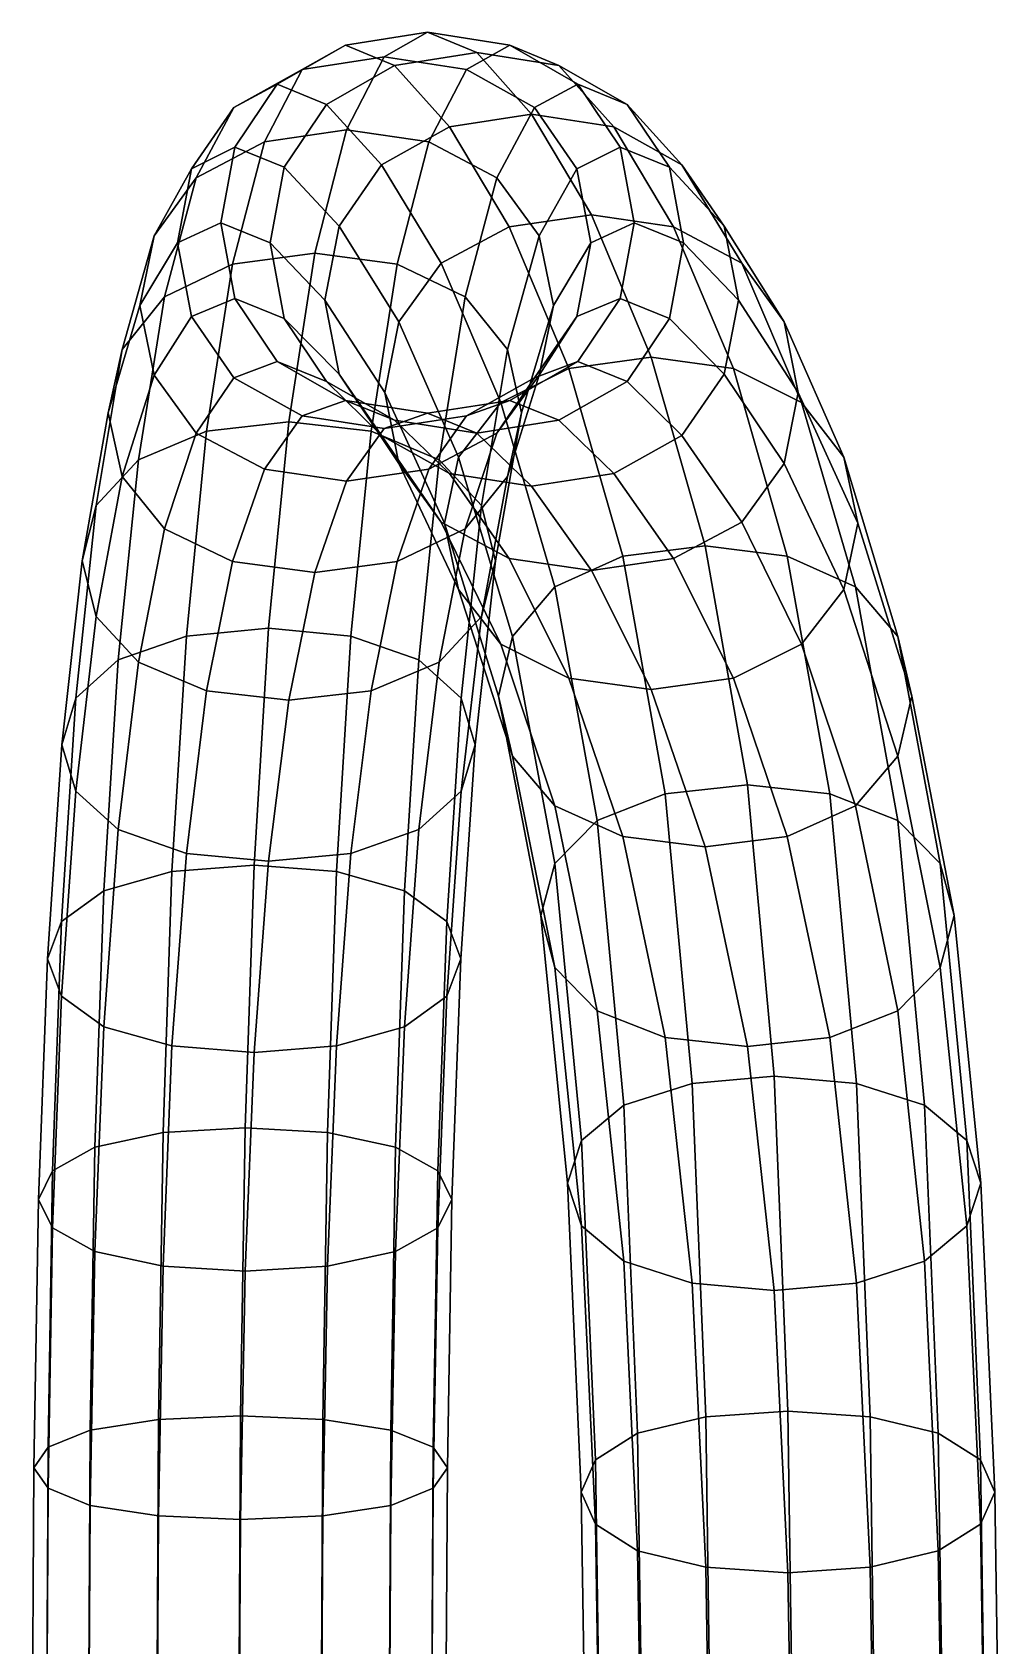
# Model space of a CAD drawing. Extents: x -10606 to 81047, y -69897 to 84397.
# Drawn here: x 65789 to 76248, y 51461 to 68897 of the extents above; entities that cross this region are included whole.
import ezdxf

# ---------------------------------------------------------------- set-up
doc = ezdxf.new("R2010")
doc.units = 0

msp = doc.modelspace()

# ---------------------------------------------------------------- linework, layer by layer
for points in [[(68705.445313, 68494.625, 56242.199219), (69174.195313, 68756.898438, 52806.648438), (70062.867188, 68897.289063, 52810.792969), (69594.117188, 68631.546875, 56269.082031)], [(69174.195313, 68756.898438, 52806.648438), (69705.453125, 68537.710938, 49376.832031), (70594.125, 68677.984375, 49358.851563), (70062.867188, 68897.289063, 52810.792969)], [(69594.117188, 68631.546875, 56269.082031), (70062.867188, 68897.289063, 52810.792969), (70951.539063, 68756.898438, 52806.648438), (70482.789063, 68494.625, 56242.199219)], [(70062.867188, 68897.289063, 52810.792969), (70594.125, 68677.984375, 49358.851563), (71482.796875, 68537.710938, 49376.832031), (70951.539063, 68756.898438, 52806.648438)], [(67969.117188, 68083.875, 56161.542969), (68437.867188, 68335.726563, 52794.210938), (69174.195313, 68756.898438, 52806.648438), (68705.445313, 68494.625, 56242.199219)], [(68437.867188, 68335.726563, 52794.210938), (68969.125, 68116.890625, 49430.78125), (69705.453125, 68537.710938, 49376.832031), (69174.195313, 68756.898438, 52806.648438)], [(70482.789063, 68494.625, 56242.199219), (70951.539063, 68756.898438, 52806.648438), (71687.867188, 68335.726563, 52794.210938), (71219.117188, 68083.875, 56161.542969)], [(70951.539063, 68756.898438, 52806.648438), (71482.796875, 68537.710938, 49376.832031), (72219.125, 68116.882813, 49430.78125), (71687.867188, 68335.726563, 52794.210938)], [(68299.195313, 67712.445313, 59584.007813), (68705.445313, 68494.625, 56242.199219), (69594.117188, 68631.546875, 56269.082031), (69187.867188, 67841.8125, 59633.574219)], [(68969.125, 68116.890625, 49430.78125), (69562.875, 67464.359375, 46168.71875), (70299.203125, 67875.515625, 46052.234375), (69705.453125, 68537.710938, 49376.832031)], [(69187.867188, 67841.8125, 59633.574219), (69594.117188, 68631.546875, 56269.082031), (70482.789063, 68494.625, 56242.199219), (70076.539063, 67712.445313, 59584.007813)], [(69705.453125, 68537.710938, 49376.832031), (70299.203125, 67875.515625, 46052.234375), (71187.875, 68012.5625, 46013.40625), (70594.125, 68677.984375, 49358.851563)], [(70594.125, 68677.984375, 49358.851563), (71187.875, 68012.5625, 46013.40625), (72076.546875, 67875.515625, 46052.234375), (71482.796875, 68537.710938, 49376.832031)], [(71482.796875, 68537.710938, 49376.832031), (72076.546875, 67875.515625, 46052.234375), (72812.875, 67464.359375, 46168.71875), (72219.125, 68116.882813, 49430.78125)], [(67562.867188, 67324.34375, 59435.3125), (67969.117188, 68083.875, 56161.542969), (68705.445313, 68494.625, 56242.199219), (68299.195313, 67712.445313, 59584.007813)], [(70076.539063, 67712.445313, 59584.007813), (70482.789063, 68494.625, 56242.199219), (71219.117188, 68083.875, 56161.542969), (70812.867188, 67324.34375, 59435.3125)], [(67512.085938, 67422.117188, 56031.59375), (67980.835938, 67657.171875, 52774.167969), (68437.867188, 68335.726563, 52794.210938), (67969.117188, 68083.875, 56161.542969)], [(67980.835938, 67657.171875, 52774.167969), (68512.09375, 67438.90625, 49517.695313), (68969.125, 68116.890625, 49430.78125), (68437.867188, 68335.726563, 52794.210938)], [(71676.148438, 67422.117188, 56031.59375), (71219.117188, 68083.875, 56161.542969), (71687.867188, 68335.726563, 52794.210938), (72144.898438, 67657.171875, 52774.167969)], [(72144.898438, 67657.171875, 52774.167969), (71687.867188, 68335.726563, 52794.210938), (72219.125, 68116.882813, 49430.78125), (72676.15625, 67438.898438, 49517.695313)], [(67105.835938, 66699.078125, 59195.746094), (67512.085938, 67422.117188, 56031.59375), (67969.117188, 68083.875, 56161.542969), (67562.867188, 67324.34375, 59435.3125)], [(68512.09375, 67438.90625, 49517.695313), (69105.84375, 66801.953125, 46356.394531), (69562.875, 67464.359375, 46168.71875), (68969.125, 68116.890625, 49430.78125)], [(70299.203125, 67875.515625, 46052.234375), (70945.03125, 66794.742188, 42914.929688), (71833.703125, 66925.851563, 42857.074219), (71187.875, 68012.5625, 46013.40625)], [(71269.898438, 66699.078125, 59195.746094), (70812.867188, 67324.34375, 59435.3125), (71219.117188, 68083.875, 56161.542969), (71676.148438, 67422.117188, 56031.59375)], [(71187.875, 68012.5625, 46013.40625), (71833.703125, 66925.851563, 42857.074219), (72722.375, 66794.742188, 42914.929688), (72076.546875, 67875.515625, 46052.234375)], [(72676.15625, 67438.898438, 49517.695313), (72219.125, 68116.882813, 49430.78125), (72812.875, 67464.359375, 46168.71875), (73269.90625, 66801.945313, 46356.394531)], [(67955.445313, 66390.804688, 62738.53125), (68299.195313, 67712.445313, 59584.007813), (69187.867188, 67841.8125, 59633.574219), (68844.117188, 66508.375, 62810.011719)], [(68844.117188, 66508.375, 62810.011719), (69187.867188, 67841.8125, 59633.574219), (70076.539063, 67712.445313, 59584.007813), (69732.789063, 66390.804688, 62738.53125)], [(69562.875, 67464.359375, 46168.71875), (70208.703125, 66401.414063, 43088.503906), (70945.03125, 66794.742188, 42914.929688), (70299.203125, 67875.515625, 46052.234375)], [(72076.546875, 67875.515625, 46052.234375), (72722.375, 66794.742188, 42914.929688), (73458.703125, 66401.414063, 43088.503906), (72812.875, 67464.359375, 46168.71875)], [(67219.117188, 66038.101563, 62524.101563), (67562.867188, 67324.34375, 59435.3125), (68299.195313, 67712.445313, 59584.007813), (67955.445313, 66390.804688, 62738.53125)], [(67359.742188, 66623.4375, 55874.761719), (67828.492188, 66838.234375, 52749.984375), (67980.835938, 67657.171875, 52774.167969), (67512.085938, 67422.117188, 56031.59375)], [(67828.492188, 66838.234375, 52749.984375), (68359.75, 66620.648438, 49622.59375), (68512.09375, 67438.90625, 49517.695313), (67980.835938, 67657.171875, 52774.167969)], [(69732.789063, 66390.804688, 62738.53125), (70076.539063, 67712.445313, 59584.007813), (70812.867188, 67324.34375, 59435.3125), (70469.117188, 66038.101563, 62524.101563)], [(71828.492188, 66623.4375, 55874.761719), (71676.148438, 67422.117188, 56031.59375), (72144.898438, 67657.171875, 52774.167969), (72297.242188, 66838.226563, 52749.984375)], [(72297.242188, 66838.226563, 52749.984375), (72144.898438, 67657.171875, 52774.167969), (72676.15625, 67438.898438, 49517.695313), (72828.5, 66620.640625, 49622.59375)], [(66762.085938, 65469.851563, 62178.625), (67105.835938, 66699.078125, 59195.746094), (67562.867188, 67324.34375, 59435.3125), (67219.117188, 66038.101563, 62524.101563)], [(66953.492188, 65944.445313, 58906.613281), (67359.742188, 66623.4375, 55874.761719), (67512.085938, 67422.117188, 56031.59375), (67105.835938, 66699.078125, 59195.746094)], [(68359.75, 66620.648438, 49622.59375), (68953.5, 66002.492188, 46582.898438), (69105.84375, 66801.953125, 46356.394531), (68512.09375, 67438.90625, 49517.695313)], [(69105.84375, 66801.953125, 46356.394531), (69751.671875, 65767.726563, 43368.144531), (70208.703125, 66401.414063, 43088.503906), (69562.875, 67464.359375, 46168.71875)], [(70926.148438, 65469.851563, 62178.625), (70469.117188, 66038.101563, 62524.101563), (70812.867188, 67324.34375, 59435.3125), (71269.898438, 66699.078125, 59195.746094)], [(71422.242188, 65944.445313, 58906.613281), (71269.898438, 66699.078125, 59195.746094), (71676.148438, 67422.117188, 56031.59375), (71828.492188, 66623.4375, 55874.761719)], [(72828.5, 66620.640625, 49622.59375), (72676.15625, 67438.898438, 49517.695313), (73269.90625, 66801.945313, 46356.394531), (73422.25, 66002.492188, 46582.898438)], [(73269.90625, 66801.945313, 46356.394531), (72812.875, 67464.359375, 46168.71875), (73458.703125, 66401.414063, 43088.503906), (73915.734375, 65767.726563, 43368.144531)], [(67512.085938, 65824.757813, 55717.929688), (67980.835938, 66019.289063, 52725.800781), (67828.492188, 66838.234375, 52749.984375), (67359.742188, 66623.4375, 55874.761719)], [(67980.835938, 66019.289063, 52725.800781), (68512.09375, 65802.382813, 49727.492188), (68359.75, 66620.648438, 49622.59375), (67828.492188, 66838.234375, 52749.984375)], [(68953.5, 66002.492188, 46582.898438), (69599.328125, 65002.9375, 43705.644531), (69751.671875, 65767.726563, 43368.144531), (69105.84375, 66801.953125, 46356.394531)], [(70208.703125, 66401.414063, 43088.503906), (70854.539063, 64896.421875, 40202.648438), (71590.867188, 65263.703125, 39977.457031), (70945.03125, 66794.742188, 42914.929688)], [(70945.03125, 66794.742188, 42914.929688), (71590.867188, 65263.703125, 39977.457031), (72479.539063, 65386.132813, 39902.394531), (71833.703125, 66925.851563, 42857.074219)], [(71676.148438, 65824.757813, 55717.929688), (71828.492188, 66623.4375, 55874.761719), (72297.242188, 66838.226563, 52749.984375), (72144.898438, 66019.289063, 52725.800781)], [(71833.703125, 66925.851563, 42857.074219), (72479.539063, 65386.132813, 39902.394531), (73368.210938, 65263.703125, 39977.457031), (72722.375, 66794.742188, 42914.929688)], [(72144.898438, 66019.289063, 52725.800781), (72297.242188, 66838.226563, 52749.984375), (72828.5, 66620.640625, 49622.59375), (72676.15625, 65802.382813, 49727.492188)], [(72722.375, 66794.742188, 42914.929688), (73368.210938, 65263.703125, 39977.457031), (74104.539063, 64896.421875, 40202.648438), (73458.703125, 66401.414063, 43088.503906)], [(73422.25, 66002.492188, 46582.898438), (73269.90625, 66801.945313, 46356.394531), (73915.734375, 65767.726563, 43368.144531), (74068.078125, 65002.933594, 43705.644531)], [(66609.742188, 64784.035156, 61761.675781), (66953.492188, 65944.445313, 58906.613281), (67105.835938, 66699.078125, 59195.746094), (66762.085938, 65469.851563, 62178.625)], [(67105.835938, 65189.808594, 58617.484375), (67512.085938, 65824.757813, 55717.929688), (67359.742188, 66623.4375, 55874.761719), (66953.492188, 65944.445313, 58906.613281)], [(68512.09375, 65802.382813, 49727.492188), (69105.84375, 65203.03125, 46809.402344), (68953.5, 66002.492188, 46582.898438), (68359.75, 66620.648438, 49622.59375)], [(71078.492188, 64784.035156, 61761.675781), (70926.148438, 65469.851563, 62178.625), (71269.898438, 66699.078125, 59195.746094), (71422.242188, 65944.445313, 58906.613281)], [(71269.898438, 65189.808594, 58617.484375), (71422.242188, 65944.445313, 58906.613281), (71828.492188, 66623.4375, 55874.761719), (71676.148438, 65824.757813, 55717.929688)], [(72676.15625, 65802.382813, 49727.492188), (72828.5, 66620.640625, 49622.59375), (73422.25, 66002.492188, 46582.898438), (73269.90625, 65203.03125, 46809.402344)], [(67674.195313, 64585.828125, 65635.953125), (67955.445313, 66390.804688, 62738.53125), (68844.117188, 66508.375, 62810.011719), (68562.867188, 64688.449219, 65727.71875)], [(68562.867188, 64688.449219, 65727.71875), (68844.117188, 66508.375, 62810.011719), (69732.789063, 66390.804688, 62738.53125), (69451.539063, 64585.828125, 65635.953125)], [(66937.867188, 64277.96875, 65360.65625), (67219.117188, 66038.101563, 62524.101563), (67955.445313, 66390.804688, 62738.53125), (67674.195313, 64585.828125, 65635.953125)], [(69451.539063, 64585.828125, 65635.953125), (69732.789063, 66390.804688, 62738.53125), (70469.117188, 66038.101563, 62524.101563), (70187.867188, 64277.96875, 65360.65625)], [(69751.671875, 65767.726563, 43368.144531), (70397.507813, 64304.691406, 40565.453125), (70854.539063, 64896.421875, 40202.648438), (70208.703125, 66401.414063, 43088.503906)], [(73915.734375, 65767.726563, 43368.144531), (73458.703125, 66401.414063, 43088.503906), (74104.539063, 64896.421875, 40202.648438), (74561.570313, 64304.6875, 40565.453125)], [(66480.835938, 63781.964844, 64917.117188), (66762.085938, 65469.851563, 62178.625), (67219.117188, 66038.101563, 62524.101563), (66937.867188, 64277.96875, 65360.65625)], [(66762.085938, 64098.214844, 61344.722656), (67105.835938, 65189.808594, 58617.484375), (66953.492188, 65944.445313, 58906.613281), (66609.742188, 64784.035156, 61761.675781)], [(67969.117188, 65162.988281, 55587.980469), (68437.867188, 65340.730469, 52705.761719), (67980.835938, 66019.289063, 52725.800781), (67512.085938, 65824.757813, 55717.929688)], [(68437.867188, 65340.730469, 52705.761719), (68969.125, 65124.398438, 49814.40625), (68512.09375, 65802.382813, 49727.492188), (67980.835938, 66019.289063, 52725.800781)], [(69105.84375, 65203.03125, 46809.402344), (69751.671875, 64238.140625, 44043.144531), (69599.328125, 65002.9375, 43705.644531), (68953.5, 66002.492188, 46582.898438)], [(70644.898438, 63781.964844, 64917.117188), (70187.867188, 64277.96875, 65360.65625), (70469.117188, 66038.101563, 62524.101563), (70926.148438, 65469.851563, 62178.625)], [(70926.148438, 64098.214844, 61344.722656), (71078.492188, 64784.035156, 61761.675781), (71422.242188, 65944.445313, 58906.613281), (71269.898438, 65189.808594, 58617.484375)], [(71219.117188, 65162.988281, 55587.980469), (71676.148438, 65824.757813, 55717.929688), (72144.898438, 66019.289063, 52725.800781), (71687.867188, 65340.730469, 52705.761719)], [(71687.867188, 65340.730469, 52705.761719), (72144.898438, 66019.289063, 52725.800781), (72676.15625, 65802.382813, 49727.492188), (72219.125, 65124.398438, 49814.40625)], [(73269.90625, 65203.03125, 46809.402344), (73422.25, 66002.492188, 46582.898438), (74068.078125, 65002.933594, 43705.644531), (73915.734375, 64238.140625, 44043.144531)], [(67562.867188, 64564.539063, 58377.917969), (67969.117188, 65162.988281, 55587.980469), (67512.085938, 65824.757813, 55717.929688), (67105.835938, 65189.808594, 58617.484375)], [(68969.125, 65124.398438, 49814.40625), (69562.875, 64540.621094, 46997.078125), (69105.84375, 65203.03125, 46809.402344), (68512.09375, 65802.382813, 49727.492188)], [(69599.328125, 65002.9375, 43705.644531), (70245.164063, 63590.53125, 41003.320313), (70397.507813, 64304.691406, 40565.453125), (69751.671875, 65767.726563, 43368.144531)], [(70812.867188, 64564.539063, 58377.917969), (71269.898438, 65189.808594, 58617.484375), (71676.148438, 65824.757813, 55717.929688), (71219.117188, 65162.988281, 55587.980469)], [(72219.125, 65124.398438, 49814.40625), (72676.15625, 65802.382813, 49727.492188), (73269.90625, 65203.03125, 46809.402344), (72812.875, 64540.621094, 46997.078125)], [(74068.078125, 65002.933594, 43705.644531), (73915.734375, 65767.726563, 43368.144531), (74561.570313, 64304.6875, 40565.453125), (74713.914063, 63590.527344, 41003.320313)], [(66328.492188, 63183.347656, 64381.8125), (66609.742188, 64784.035156, 61761.675781), (66762.085938, 65469.851563, 62178.625), (66480.835938, 63781.964844, 64917.117188)], [(70797.242188, 63183.347656, 64381.8125), (70644.898438, 63781.964844, 64917.117188), (70926.148438, 65469.851563, 62178.625), (71078.492188, 64784.035156, 61761.675781)], [(67969.117188, 65162.988281, 55587.980469), (68705.445313, 64752.238281, 55507.324219), (69174.195313, 64919.558594, 52693.320313), (68437.867188, 65340.730469, 52705.761719)], [(68437.867188, 65340.730469, 52705.761719), (69174.195313, 64919.558594, 52693.320313), (69705.453125, 64703.578125, 49868.355469), (68969.125, 65124.398438, 49814.40625)], [(70482.789063, 64752.238281, 55507.324219), (71219.117188, 65162.988281, 55587.980469), (71687.867188, 65340.730469, 52705.761719), (70951.539063, 64919.558594, 52693.320313)], [(70854.539063, 64896.421875, 40202.648438), (71437.867188, 62904.015625, 37506.683594), (72174.195313, 63236.691406, 37234.945313), (71590.867188, 65263.703125, 39977.457031)], [(70951.539063, 64919.558594, 52693.320313), (71687.867188, 65340.730469, 52705.761719), (72219.125, 65124.398438, 49814.40625), (71482.796875, 64703.578125, 49868.355469)], [(71590.867188, 65263.703125, 39977.457031), (72174.195313, 63236.691406, 37234.945313), (73062.867188, 63347.582031, 37144.367188), (72479.539063, 65386.132813, 39902.394531)], [(72479.539063, 65386.132813, 39902.394531), (73062.867188, 63347.582031, 37144.367188), (73951.539063, 63236.691406, 37234.945313), (73368.210938, 65263.703125, 39977.457031)], [(73368.210938, 65263.703125, 39977.457031), (73951.539063, 63236.691406, 37234.945313), (74687.867188, 62904.015625, 37506.683594), (74104.539063, 64896.421875, 40202.648438)], [(67219.117188, 63529.964844, 60999.25), (67562.867188, 64564.539063, 58377.917969), (67105.835938, 65189.808594, 58617.484375), (66762.085938, 64098.214844, 61344.722656)], [(67562.867188, 64564.539063, 58377.917969), (68299.195313, 64176.441406, 58229.222656), (68705.445313, 64752.238281, 55507.324219), (67969.117188, 65162.988281, 55587.980469)], [(68969.125, 65124.398438, 49814.40625), (69705.453125, 64703.578125, 49868.355469), (70299.203125, 64129.46875, 47113.5625), (69562.875, 64540.621094, 46997.078125)], [(69562.875, 64540.621094, 46997.078125), (70208.703125, 63604.453125, 44322.789063), (69751.671875, 64238.140625, 44043.144531), (69105.84375, 65203.03125, 46809.402344)], [(70076.539063, 64176.441406, 58229.222656), (70812.867188, 64564.539063, 58377.917969), (71219.117188, 65162.988281, 55587.980469), (70482.789063, 64752.238281, 55507.324219)], [(70469.117188, 63529.964844, 60999.25), (70926.148438, 64098.214844, 61344.722656), (71269.898438, 65189.808594, 58617.484375), (70812.867188, 64564.539063, 58377.917969)], [(71482.796875, 64703.578125, 49868.355469), (72219.125, 65124.398438, 49814.40625), (72812.875, 64540.621094, 46997.078125), (72076.546875, 64129.46875, 47113.5625)], [(72812.875, 64540.621094, 46997.078125), (73269.90625, 65203.03125, 46809.402344), (73915.734375, 64238.140625, 44043.144531), (73458.703125, 63604.453125, 44322.789063)], [(68705.445313, 64752.238281, 55507.324219), (69594.117188, 64615.324219, 55480.4375), (70062.867188, 64779.167969, 52689.175781), (69174.195313, 64919.558594, 52693.320313)], [(69174.195313, 64919.558594, 52693.320313), (70062.867188, 64779.167969, 52689.175781), (70594.125, 64563.304688, 49886.335938), (69705.453125, 64703.578125, 49868.355469)], [(69594.117188, 64615.324219, 55480.4375), (70482.789063, 64752.238281, 55507.324219), (70951.539063, 64919.558594, 52693.320313), (70062.867188, 64779.167969, 52689.175781)], [(69751.671875, 64238.140625, 44043.144531), (70397.507813, 62876.367188, 41441.191406), (70245.164063, 63590.53125, 41003.320313), (69599.328125, 65002.9375, 43705.644531)], [(70062.867188, 64779.167969, 52689.175781), (70951.539063, 64919.558594, 52693.320313), (71482.796875, 64703.578125, 49868.355469), (70594.125, 64563.304688, 49886.335938)], [(70397.507813, 64304.691406, 40565.453125), (70980.835938, 62368.039063, 37944.480469), (71437.867188, 62904.015625, 37506.683594), (70854.539063, 64896.421875, 40202.648438)], [(73915.734375, 64238.140625, 44043.144531), (74068.078125, 65002.933594, 43705.644531), (74713.914063, 63590.527344, 41003.320313), (74561.570313, 62876.367188, 41441.191406)], [(74561.570313, 64304.6875, 40565.453125), (74104.539063, 64896.421875, 40202.648438), (74687.867188, 62904.015625, 37506.683594), (75144.898438, 62368.039063, 37944.480469)], [(66480.835938, 62584.726563, 63846.511719), (66762.085938, 64098.214844, 61344.722656), (66609.742188, 64784.035156, 61761.675781), (66328.492188, 63183.347656, 64381.8125)], [(68299.195313, 64176.441406, 58229.222656), (69187.867188, 64047.074219, 58179.65625), (69594.117188, 64615.324219, 55480.4375), (68705.445313, 64752.238281, 55507.324219)], [(69187.867188, 64047.074219, 58179.65625), (70076.539063, 64176.441406, 58229.222656), (70482.789063, 64752.238281, 55507.324219), (69594.117188, 64615.324219, 55480.4375)], [(69705.453125, 64703.578125, 49868.355469), (70594.125, 64563.304688, 49886.335938), (71187.875, 63992.417969, 47152.390625), (70299.203125, 64129.46875, 47113.5625)], [(70594.125, 64563.304688, 49886.335938), (71482.796875, 64703.578125, 49868.355469), (72076.546875, 64129.46875, 47113.5625), (71187.875, 63992.417969, 47152.390625)], [(70644.898438, 62584.726563, 63846.511719), (70797.242188, 63183.347656, 64381.8125), (71078.492188, 64784.035156, 61761.675781), (70926.148438, 64098.214844, 61344.722656)], [(66719.125, 62114.746094, 67883.765625), (66937.867188, 64277.96875, 65360.65625), (67674.195313, 64585.828125, 65635.953125), (67455.453125, 62372.546875, 68212.382813)], [(67219.117188, 63529.964844, 60999.25), (67955.445313, 63177.257813, 60784.816406), (68299.195313, 64176.441406, 58229.222656), (67562.867188, 64564.539063, 58377.917969)], [(67455.453125, 62372.546875, 68212.382813), (67674.195313, 64585.828125, 65635.953125), (68562.867188, 64688.449219, 65727.71875), (68344.125, 62458.480469, 68321.921875)], [(68344.125, 62458.480469, 68321.921875), (68562.867188, 64688.449219, 65727.71875), (69451.539063, 64585.828125, 65635.953125), (69232.796875, 62372.546875, 68212.382813)], [(69232.796875, 62372.546875, 68212.382813), (69451.539063, 64585.828125, 65635.953125), (70187.867188, 64277.96875, 65360.65625), (69969.125, 62114.746094, 67883.765625)], [(69562.875, 64540.621094, 46997.078125), (70299.203125, 64129.46875, 47113.5625), (70945.03125, 63211.128906, 44496.359375), (70208.703125, 63604.453125, 44322.789063)], [(69732.789063, 63177.257813, 60784.816406), (70469.117188, 63529.964844, 60999.25), (70812.867188, 64564.539063, 58377.917969), (70076.539063, 64176.441406, 58229.222656)], [(72076.546875, 64129.46875, 47113.5625), (72812.875, 64540.621094, 46997.078125), (73458.703125, 63604.453125, 44322.789063), (72722.375, 63211.128906, 44496.359375)], [(66262.09375, 61699.398438, 67354.328125), (66480.835938, 63781.964844, 64917.117188), (66937.867188, 64277.96875, 65360.65625), (66719.125, 62114.746094, 67883.765625)], [(67955.445313, 63177.257813, 60784.816406), (68844.117188, 63059.691406, 60713.339844), (69187.867188, 64047.074219, 58179.65625), (68299.195313, 64176.441406, 58229.222656)], [(68844.117188, 63059.691406, 60713.339844), (69732.789063, 63177.257813, 60784.816406), (70076.539063, 64176.441406, 58229.222656), (69187.867188, 64047.074219, 58179.65625)], [(70208.703125, 63604.453125, 44322.789063), (70854.539063, 62284.636719, 41804), (70397.507813, 62876.367188, 41441.191406), (69751.671875, 64238.140625, 44043.144531)], [(70426.15625, 61699.398438, 67354.328125), (69969.125, 62114.746094, 67883.765625), (70187.867188, 64277.96875, 65360.65625), (70644.898438, 63781.964844, 64917.117188)], [(70245.164063, 63590.53125, 41003.320313), (70828.492188, 61721.171875, 38472.859375), (70980.835938, 62368.039063, 37944.480469), (70397.507813, 64304.691406, 40565.453125)], [(73458.703125, 63604.453125, 44322.789063), (73915.734375, 64238.140625, 44043.144531), (74561.570313, 62876.367188, 41441.191406), (74104.539063, 62284.636719, 41804)], [(74713.914063, 63590.527344, 41003.320313), (74561.570313, 64304.6875, 40565.453125), (75144.898438, 62368.039063, 37944.480469), (75297.242188, 61721.171875, 38472.859375)], [(66937.867188, 62088.726563, 63402.976563), (67219.117188, 63529.964844, 60999.25), (66762.085938, 64098.214844, 61344.722656), (66480.835938, 62584.726563, 63846.511719)], [(70187.867188, 62088.726563, 63402.976563), (70644.898438, 62584.726563, 63846.511719), (70926.148438, 64098.214844, 61344.722656), (70469.117188, 63529.964844, 60999.25)], [(70299.203125, 64129.46875, 47113.5625), (71187.875, 63992.417969, 47152.390625), (71833.703125, 63080.019531, 44554.214844), (70945.03125, 63211.128906, 44496.359375)], [(71187.875, 63992.417969, 47152.390625), (72076.546875, 64129.46875, 47113.5625), (72722.375, 63211.128906, 44496.359375), (71833.703125, 63080.019531, 44554.214844)], [(66109.75, 61198.117188, 66715.34375), (66328.492188, 63183.347656, 64381.8125), (66480.835938, 63781.964844, 64917.117188), (66262.09375, 61699.398438, 67354.328125)], [(70578.5, 61198.117188, 66715.34375), (70426.15625, 61699.398438, 67354.328125), (70644.898438, 63781.964844, 64917.117188), (70797.242188, 63183.347656, 64381.8125)], [(66937.867188, 62088.726563, 63402.976563), (67674.195313, 61780.863281, 63127.675781), (67955.445313, 63177.257813, 60784.816406), (67219.117188, 63529.964844, 60999.25)], [(69451.539063, 61780.863281, 63127.675781), (70187.867188, 62088.726563, 63402.976563), (70469.117188, 63529.964844, 60999.25), (69732.789063, 63177.257813, 60784.816406)], [(70208.703125, 63604.453125, 44322.789063), (70945.03125, 63211.128906, 44496.359375), (71590.867188, 61917.351563, 42029.1875), (70854.539063, 62284.636719, 41804)], [(70397.507813, 62876.367188, 41441.191406), (70980.835938, 61074.304688, 39001.234375), (70828.492188, 61721.171875, 38472.859375), (70245.164063, 63590.53125, 41003.320313)], [(72722.375, 63211.128906, 44496.359375), (73458.703125, 63604.453125, 44322.789063), (74104.539063, 62284.636719, 41804), (73368.210938, 61917.351563, 42029.1875)], [(74561.570313, 62876.367188, 41441.191406), (74713.914063, 63590.527344, 41003.320313), (75297.242188, 61721.171875, 38472.859375), (75144.898438, 61074.304688, 39001.234375)], [(72174.195313, 63236.691406, 37234.945313), (72632.53125, 60667.976563, 34682.539063), (73521.203125, 60764.359375, 34578.003906), (73062.867188, 63347.582031, 37144.367188)], [(73062.867188, 63347.582031, 37144.367188), (73521.203125, 60764.359375, 34578.003906), (74409.875, 60667.976563, 34682.539063), (73951.539063, 63236.691406, 37234.945313)], [(66262.09375, 60696.835938, 66076.367188), (66480.835938, 62584.726563, 63846.511719), (66328.492188, 63183.347656, 64381.8125), (66109.75, 61198.117188, 66715.34375)], [(67674.195313, 61780.863281, 63127.675781), (68562.867188, 61678.242188, 63035.910156), (68844.117188, 63059.691406, 60713.339844), (67955.445313, 63177.257813, 60784.816406)], [(68562.867188, 61678.242188, 63035.910156), (69451.539063, 61780.863281, 63127.675781), (69732.789063, 63177.257813, 60784.816406), (68844.117188, 63059.691406, 60713.339844)], [(70426.15625, 60696.835938, 66076.367188), (70578.5, 61198.117188, 66715.34375), (70797.242188, 63183.347656, 64381.8125), (70644.898438, 62584.726563, 63846.511719)], [(70945.03125, 63211.128906, 44496.359375), (71833.703125, 63080.019531, 44554.214844), (72479.539063, 61794.921875, 42104.25), (71590.867188, 61917.351563, 42029.1875)], [(71437.867188, 62904.015625, 37506.683594), (71896.203125, 60378.835938, 34996.140625), (72632.53125, 60667.976563, 34682.539063), (72174.195313, 63236.691406, 37234.945313)], [(71833.703125, 63080.019531, 44554.214844), (72722.375, 63211.128906, 44496.359375), (73368.210938, 61917.351563, 42029.1875), (72479.539063, 61794.921875, 42104.25)], [(73951.539063, 63236.691406, 37234.945313), (74409.875, 60667.976563, 34682.539063), (75146.203125, 60378.835938, 34996.140625), (74687.867188, 62904.015625, 37506.683594)], [(70854.539063, 62284.636719, 41804), (71437.867188, 60538.328125, 39439.03125), (70980.835938, 61074.304688, 39001.234375), (70397.507813, 62876.367188, 41441.191406)], [(70980.835938, 62368.039063, 37944.480469), (71439.171875, 59912.992188, 35501.390625), (71896.203125, 60378.835938, 34996.140625), (71437.867188, 62904.015625, 37506.683594)], [(74104.539063, 62284.636719, 41804), (74561.570313, 62876.367188, 41441.191406), (75144.898438, 61074.304688, 39001.234375), (74687.867188, 60538.328125, 39439.03125)], [(75144.898438, 62368.039063, 37944.480469), (74687.867188, 62904.015625, 37506.683594), (75146.203125, 60378.835938, 34996.140625), (75603.234375, 59912.988281, 35501.390625)], [(66719.125, 60281.488281, 65546.929688), (66937.867188, 62088.726563, 63402.976563), (66480.835938, 62584.726563, 63846.511719), (66262.09375, 60696.835938, 66076.367188)], [(67299.203125, 59825.992188, 70403.921875), (67455.453125, 62372.546875, 68212.382813), (68344.125, 62458.480469, 68321.921875), (68187.875, 59894.910156, 70527.828125)], [(68187.875, 59894.910156, 70527.828125), (68344.125, 62458.480469, 68321.921875), (69232.796875, 62372.546875, 68212.382813), (69076.546875, 59825.992188, 70403.921875)], [(69969.125, 60281.488281, 65546.929688), (70426.15625, 60696.835938, 66076.367188), (70644.898438, 62584.726563, 63846.511719), (70187.867188, 62088.726563, 63402.976563)], [(66562.875, 59619.230469, 70032.21875), (66719.125, 62114.746094, 67883.765625), (67455.453125, 62372.546875, 68212.382813), (67299.203125, 59825.992188, 70403.921875)], [(69076.546875, 59825.992188, 70403.921875), (69232.796875, 62372.546875, 68212.382813), (69969.125, 62114.746094, 67883.765625), (69812.875, 59619.230469, 70032.21875)], [(70828.492188, 61721.171875, 38472.859375), (71286.828125, 59350.765625, 36111.175781), (71439.171875, 59912.992188, 35501.390625), (70980.835938, 62368.039063, 37944.480469)], [(70854.539063, 62284.636719, 41804), (71590.867188, 61917.351563, 42029.1875), (72174.195313, 60205.652344, 39710.769531), (71437.867188, 60538.328125, 39439.03125)], [(73368.210938, 61917.351563, 42029.1875), (74104.539063, 62284.636719, 41804), (74687.867188, 60538.328125, 39439.03125), (73951.539063, 60205.652344, 39710.769531)], [(75297.242188, 61721.171875, 38472.859375), (75144.898438, 62368.039063, 37944.480469), (75603.234375, 59912.988281, 35501.390625), (75755.578125, 59350.765625, 36111.175781)], [(66105.84375, 59286.117188, 69433.351563), (66262.09375, 61699.398438, 67354.328125), (66719.125, 62114.746094, 67883.765625), (66562.875, 59619.230469, 70032.21875)], [(66719.125, 60281.488281, 65546.929688), (67455.453125, 60023.6875, 65218.3125), (67674.195313, 61780.863281, 63127.675781), (66937.867188, 62088.726563, 63402.976563)], [(69232.796875, 60023.6875, 65218.3125), (69969.125, 60281.488281, 65546.929688), (70187.867188, 62088.726563, 63402.976563), (69451.539063, 61780.863281, 63127.675781)], [(70269.90625, 59286.117188, 69433.351563), (69812.875, 59619.230469, 70032.21875), (69969.125, 62114.746094, 67883.765625), (70426.15625, 61699.398438, 67354.328125)], [(71590.867188, 61917.351563, 42029.1875), (72479.539063, 61794.921875, 42104.25), (73062.867188, 60094.761719, 39801.347656), (72174.195313, 60205.652344, 39710.769531)], [(72479.539063, 61794.921875, 42104.25), (73368.210938, 61917.351563, 42029.1875), (73951.539063, 60205.652344, 39710.769531), (73062.867188, 60094.761719, 39801.347656)], [(67455.453125, 60023.6875, 65218.3125), (68344.125, 59937.753906, 65108.773438), (68562.867188, 61678.242188, 63035.910156), (67674.195313, 61780.863281, 63127.675781)], [(68344.125, 59937.753906, 65108.773438), (69232.796875, 60023.6875, 65218.3125), (69451.539063, 61780.863281, 63127.675781), (68562.867188, 61678.242188, 63035.910156)], [(65953.5, 58884.082031, 68710.585938), (66109.75, 61198.117188, 66715.34375), (66262.09375, 61699.398438, 67354.328125), (66105.84375, 59286.117188, 69433.351563)], [(70422.25, 58884.082031, 68710.585938), (70269.90625, 59286.117188, 69433.351563), (70426.15625, 61699.398438, 67354.328125), (70578.5, 61198.117188, 66715.34375)], [(70980.835938, 61074.304688, 39001.234375), (71439.171875, 58788.539063, 36720.960938), (71286.828125, 59350.765625, 36111.175781), (70828.492188, 61721.171875, 38472.859375)], [(75144.898438, 61074.304688, 39001.234375), (75297.242188, 61721.171875, 38472.859375), (75755.578125, 59350.765625, 36111.175781), (75603.234375, 58788.539063, 36720.960938)], [(66105.84375, 58482.046875, 67987.8125), (66262.09375, 60696.835938, 66076.367188), (66109.75, 61198.117188, 66715.34375), (65953.5, 58884.082031, 68710.585938)], [(70269.90625, 58482.046875, 67987.8125), (70422.25, 58884.082031, 68710.585938), (70578.5, 61198.117188, 66715.34375), (70426.15625, 60696.835938, 66076.367188)], [(71437.867188, 60538.328125, 39439.03125), (71896.203125, 58322.695313, 37226.210938), (71439.171875, 58788.539063, 36720.960938), (70980.835938, 61074.304688, 39001.234375)], [(74687.867188, 60538.328125, 39439.03125), (75144.898438, 61074.304688, 39001.234375), (75603.234375, 58788.539063, 36720.960938), (75146.203125, 58322.695313, 37226.210938)], [(66562.875, 58148.933594, 67388.953125), (66719.125, 60281.488281, 65546.929688), (66262.09375, 60696.835938, 66076.367188), (66105.84375, 58482.046875, 67987.8125)], [(69812.875, 58148.933594, 67388.953125), (70269.90625, 58482.046875, 67987.8125), (70426.15625, 60696.835938, 66076.367188), (69969.125, 60281.488281, 65546.929688)], [(72632.53125, 60667.976563, 34682.539063), (72921.59375, 57538.363281, 32330.892578), (73810.265625, 57617.335938, 32213.927734), (73521.203125, 60764.359375, 34578.003906)], [(73521.203125, 60764.359375, 34578.003906), (73810.265625, 57617.335938, 32213.927734), (74698.9375, 57538.363281, 32330.892578), (74409.875, 60667.976563, 34682.539063)], [(71437.867188, 60538.328125, 39439.03125), (72174.195313, 60205.652344, 39710.769531), (72632.53125, 58033.550781, 37539.816406), (71896.203125, 58322.695313, 37226.210938)], [(71896.203125, 60378.835938, 34996.140625), (72185.265625, 57301.453125, 32681.787109), (72921.59375, 57538.363281, 32330.892578), (72632.53125, 60667.976563, 34682.539063)], [(73951.539063, 60205.652344, 39710.769531), (74687.867188, 60538.328125, 39439.03125), (75146.203125, 58322.695313, 37226.210938), (74409.875, 58033.550781, 37539.816406)], [(74409.875, 60667.976563, 34682.539063), (74698.9375, 57538.363281, 32330.892578), (75435.265625, 57301.453125, 32681.787109), (75146.203125, 60378.835938, 34996.140625)], [(71439.171875, 59912.992188, 35501.390625), (71728.234375, 56919.757813, 33247.117188), (72185.265625, 57301.453125, 32681.787109), (71896.203125, 60378.835938, 34996.140625)], [(75603.234375, 59912.988281, 35501.390625), (75146.203125, 60378.835938, 34996.140625), (75435.265625, 57301.453125, 32681.787109), (75892.296875, 56919.757813, 33247.117188)], [(66562.875, 58148.933594, 67388.953125), (67299.203125, 57942.171875, 67017.242188), (67455.453125, 60023.6875, 65218.3125), (66719.125, 60281.488281, 65546.929688)], [(69076.546875, 57942.171875, 67017.242188), (69812.875, 58148.933594, 67388.953125), (69969.125, 60281.488281, 65546.929688), (69232.796875, 60023.6875, 65218.3125)], [(72174.195313, 60205.652344, 39710.769531), (73062.867188, 60094.761719, 39801.347656), (73521.203125, 57937.167969, 37644.351563), (72632.53125, 58033.550781, 37539.816406)], [(73062.867188, 60094.761719, 39801.347656), (73951.539063, 60205.652344, 39710.769531), (74409.875, 58033.550781, 37539.816406), (73521.203125, 57937.167969, 37644.351563)], [(67299.203125, 57942.171875, 67017.242188), (68187.875, 57873.253906, 66893.335938), (68344.125, 59937.753906, 65108.773438), (67455.453125, 60023.6875, 65218.3125)], [(68187.875, 57873.253906, 66893.335938), (69076.546875, 57942.171875, 67017.242188), (69232.796875, 60023.6875, 65218.3125), (68344.125, 59937.753906, 65108.773438)], [(66466.515625, 56846.847656, 71762.210938), (66562.875, 59619.230469, 70032.21875), (67299.203125, 59825.992188, 70403.921875), (67202.84375, 57005.292969, 72164.976563)], [(67202.84375, 57005.292969, 72164.976563), (67299.203125, 59825.992188, 70403.921875), (68187.875, 59894.910156, 70527.828125), (68091.515625, 57058.109375, 72299.234375)], [(68091.515625, 57058.109375, 72299.234375), (68187.875, 59894.910156, 70527.828125), (69076.546875, 59825.992188, 70403.921875), (68980.1875, 57005.292969, 72164.976563)], [(68980.1875, 57005.292969, 72164.976563), (69076.546875, 59825.992188, 70403.921875), (69812.875, 59619.230469, 70032.21875), (69716.515625, 56846.847656, 71762.210938)], [(71286.828125, 59350.765625, 36111.175781), (71575.890625, 56459.089844, 33929.410156), (71728.234375, 56919.757813, 33247.117188), (71439.171875, 59912.992188, 35501.390625)], [(75755.578125, 59350.765625, 36111.175781), (75603.234375, 59912.988281, 35501.390625), (75892.296875, 56919.757813, 33247.117188), (76044.640625, 56459.089844, 33929.410156)], [(66009.484375, 56591.578125, 71113.320313), (66105.84375, 59286.117188, 69433.351563), (66562.875, 59619.230469, 70032.21875), (66466.515625, 56846.847656, 71762.210938)], [(70173.546875, 56591.578125, 71113.320313), (69716.515625, 56846.847656, 71762.210938), (69812.875, 59619.230469, 70032.21875), (70269.90625, 59286.117188, 69433.351563)], [(65857.140625, 56283.492188, 70330.171875), (65953.5, 58884.082031, 68710.585938), (66105.84375, 59286.117188, 69433.351563), (66009.484375, 56591.578125, 71113.320313)], [(70325.890625, 56283.492188, 70330.171875), (70173.546875, 56591.578125, 71113.320313), (70269.90625, 59286.117188, 69433.351563), (70422.25, 58884.082031, 68710.585938)], [(71439.171875, 58788.539063, 36720.960938), (71728.234375, 55998.425781, 34611.707031), (71575.890625, 56459.089844, 33929.410156), (71286.828125, 59350.765625, 36111.175781)], [(75603.234375, 58788.539063, 36720.960938), (75755.578125, 59350.765625, 36111.175781), (76044.640625, 56459.089844, 33929.410156), (75892.296875, 55998.425781, 34611.707031)], [(66009.484375, 55975.40625, 69547.023438), (66105.84375, 58482.046875, 67987.8125), (65953.5, 58884.082031, 68710.585938), (65857.140625, 56283.492188, 70330.171875)], [(70173.546875, 55975.402344, 69547.023438), (70325.890625, 56283.492188, 70330.171875), (70422.25, 58884.082031, 68710.585938), (70269.90625, 58482.046875, 67987.8125)], [(71896.203125, 58322.695313, 37226.210938), (72185.265625, 55616.730469, 35177.035156), (71728.234375, 55998.425781, 34611.707031), (71439.171875, 58788.539063, 36720.960938)], [(75146.203125, 58322.695313, 37226.210938), (75603.234375, 58788.539063, 36720.960938), (75892.296875, 55998.425781, 34611.707031), (75435.265625, 55616.730469, 35177.035156)], [(66466.515625, 55720.132813, 68898.125), (66562.875, 58148.933594, 67388.953125), (66105.84375, 58482.046875, 67987.8125), (66009.484375, 55975.40625, 69547.023438)], [(69716.515625, 55720.132813, 68898.125), (70173.546875, 55975.402344, 69547.023438), (70269.90625, 58482.046875, 67987.8125), (69812.875, 58148.933594, 67388.953125)], [(71896.203125, 58322.695313, 37226.210938), (72632.53125, 58033.550781, 37539.816406), (72921.59375, 55379.816406, 35527.929688), (72185.265625, 55616.730469, 35177.035156)], [(74409.875, 58033.550781, 37539.816406), (75146.203125, 58322.695313, 37226.210938), (75435.265625, 55616.730469, 35177.035156), (74698.9375, 55379.816406, 35527.929688)], [(66466.515625, 55720.132813, 68898.125), (67202.84375, 55561.6875, 68495.367188), (67299.203125, 57942.171875, 67017.242188), (66562.875, 58148.933594, 67388.953125)], [(68980.1875, 55561.6875, 68495.367188), (69716.515625, 55720.132813, 68898.125), (69812.875, 58148.933594, 67388.953125), (69076.546875, 57942.171875, 67017.242188)], [(67202.84375, 55561.6875, 68495.367188), (68091.515625, 55508.875, 68361.109375), (68187.875, 57873.253906, 66893.335938), (67299.203125, 57942.171875, 67017.242188)], [(68091.515625, 55508.875, 68361.109375), (68980.1875, 55561.6875, 68495.367188), (69076.546875, 57942.171875, 67017.242188), (68187.875, 57873.253906, 66893.335938)], [(72632.53125, 58033.550781, 37539.816406), (73521.203125, 57937.167969, 37644.351563), (73810.265625, 55300.84375, 35644.894531), (72921.59375, 55379.816406, 35527.929688)], [(73521.203125, 57937.167969, 37644.351563), (74409.875, 58033.550781, 37539.816406), (74698.9375, 55379.816406, 35527.929688), (73810.265625, 55300.84375, 35644.894531)], [(72921.59375, 57538.363281, 32330.892578), (73070.03125, 53934.667969, 30252.771484), (73958.703125, 53994.167969, 30125.255859), (73810.265625, 57617.335938, 32213.927734)], [(73810.265625, 57617.335938, 32213.927734), (73958.703125, 53994.167969, 30125.255859), (74847.375, 53934.667969, 30252.771484), (74698.9375, 57538.363281, 32330.892578)], [(72185.265625, 57301.453125, 32681.787109), (72333.703125, 53756.15625, 30635.324219), (73070.03125, 53934.667969, 30252.771484), (72921.59375, 57538.363281, 32330.892578)], [(74698.9375, 57538.363281, 32330.892578), (74847.375, 53934.667969, 30252.771484), (75583.703125, 53756.15625, 30635.324219), (75435.265625, 57301.453125, 32681.787109)], [(71728.234375, 56919.757813, 33247.117188), (71876.671875, 53468.558594, 31251.658203), (72333.703125, 53756.15625, 30635.324219), (72185.265625, 57301.453125, 32681.787109)], [(75892.296875, 56919.757813, 33247.117188), (75435.265625, 57301.453125, 32681.787109), (75583.703125, 53756.15625, 30635.324219), (76040.734375, 53468.558594, 31251.658203)], [(67153.367188, 53905.941406, 73523.03125), (67202.84375, 57005.292969, 72164.976563), (68091.515625, 57058.109375, 72299.234375), (68042.039063, 53944.089844, 73664.171875)], [(68042.039063, 53944.089844, 73664.171875), (68091.515625, 57058.109375, 72299.234375), (68980.1875, 57005.292969, 72164.976563), (68930.710938, 53905.945313, 73523.03125)], [(65960.007813, 53607.144531, 72417.421875), (66009.484375, 56591.578125, 71113.320313), (66466.515625, 56846.847656, 71762.210938), (66417.039063, 53791.507813, 73099.609375)], [(66417.039063, 53791.507813, 73099.609375), (66466.515625, 56846.847656, 71762.210938), (67202.84375, 57005.292969, 72164.976563), (67153.367188, 53905.941406, 73523.03125)], [(68930.710938, 53905.945313, 73523.03125), (68980.1875, 57005.292969, 72164.976563), (69716.515625, 56846.847656, 71762.210938), (69667.039063, 53791.511719, 73099.609375)], [(70124.070313, 53607.144531, 72417.421875), (69667.039063, 53791.511719, 73099.609375), (69716.515625, 56846.847656, 71762.210938), (70173.546875, 56591.578125, 71113.320313)], [(71575.890625, 56459.089844, 33929.410156), (71724.328125, 53121.457031, 31995.509766), (71876.671875, 53468.558594, 31251.658203), (71728.234375, 56919.757813, 33247.117188)], [(76044.640625, 56459.089844, 33929.410156), (75892.296875, 56919.757813, 33247.117188), (76040.734375, 53468.558594, 31251.658203), (76193.078125, 53121.457031, 31995.507813)], [(65807.664063, 53384.636719, 71594.09375), (65857.140625, 56283.492188, 70330.171875), (66009.484375, 56591.578125, 71113.320313), (65960.007813, 53607.144531, 72417.421875)], [(70276.414063, 53384.636719, 71594.09375), (70124.070313, 53607.144531, 72417.421875), (70173.546875, 56591.578125, 71113.320313), (70325.890625, 56283.492188, 70330.171875)], [(71728.234375, 55998.425781, 34611.707031), (71876.671875, 52774.355469, 32739.359375), (71724.328125, 53121.457031, 31995.509766), (71575.890625, 56459.089844, 33929.410156)], [(75892.296875, 55998.425781, 34611.707031), (76044.640625, 56459.089844, 33929.410156), (76193.078125, 53121.457031, 31995.507813), (76040.734375, 52774.355469, 32739.359375)], [(65960.007813, 53162.125, 70770.765625), (66009.484375, 55975.40625, 69547.023438), (65857.140625, 56283.492188, 70330.171875), (65807.664063, 53384.636719, 71594.09375)], [(70124.070313, 53162.125, 70770.765625), (70276.414063, 53384.636719, 71594.09375), (70325.890625, 56283.492188, 70330.171875), (70173.546875, 55975.402344, 69547.023438)], [(66417.039063, 52977.761719, 70088.585938), (66466.515625, 55720.132813, 68898.125), (66009.484375, 55975.40625, 69547.023438), (65960.007813, 53162.125, 70770.765625)], [(69667.039063, 52977.761719, 70088.585938), (70124.070313, 53162.125, 70770.765625), (70173.546875, 55975.402344, 69547.023438), (69716.515625, 55720.132813, 68898.125)], [(72185.265625, 55616.730469, 35177.035156), (72333.703125, 52486.753906, 33355.695313), (71876.671875, 52774.355469, 32739.359375), (71728.234375, 55998.425781, 34611.707031)], [(75435.265625, 55616.730469, 35177.035156), (75892.296875, 55998.425781, 34611.707031), (76040.734375, 52774.355469, 32739.359375), (75583.703125, 52486.753906, 33355.695313)], [(66417.039063, 52977.761719, 70088.585938), (67153.367188, 52863.328125, 69665.15625), (67202.84375, 55561.6875, 68495.367188), (66466.515625, 55720.132813, 68898.125)], [(68930.710938, 52863.328125, 69665.15625), (69667.039063, 52977.761719, 70088.585938), (69716.515625, 55720.132813, 68898.125), (68980.1875, 55561.6875, 68495.367188)], [(67153.367188, 52863.328125, 69665.15625), (68042.039063, 52825.183594, 69524.015625), (68091.515625, 55508.875, 68361.109375), (67202.84375, 55561.6875, 68495.367188)], [(68042.039063, 52825.183594, 69524.015625), (68930.710938, 52863.328125, 69665.15625), (68980.1875, 55561.6875, 68495.367188), (68091.515625, 55508.875, 68361.109375)], [(72185.265625, 55616.730469, 35177.035156), (72921.59375, 55379.816406, 35527.929688), (73070.03125, 52308.246094, 33738.246094), (72333.703125, 52486.753906, 33355.695313)], [(74698.9375, 55379.816406, 35527.929688), (75435.265625, 55616.730469, 35177.035156), (75583.703125, 52486.753906, 33355.695313), (74847.375, 52308.246094, 33738.246094)], [(72921.59375, 55379.816406, 35527.929688), (73810.265625, 55300.84375, 35644.894531), (73958.703125, 52248.742188, 33865.761719), (73070.03125, 52308.246094, 33738.246094)], [(73810.265625, 55300.84375, 35644.894531), (74698.9375, 55379.816406, 35527.929688), (74847.375, 52308.246094, 33738.246094), (73958.703125, 52248.742188, 33865.761719)], [(66398.804688, 50431.75, 74087.65625), (66417.039063, 53791.507813, 73099.609375), (67153.367188, 53905.941406, 73523.03125), (67135.132813, 50507.53125, 74523.867188)], [(67135.132813, 50507.53125, 74523.867188), (67153.367188, 53905.941406, 73523.03125), (68042.039063, 53944.089844, 73664.171875), (68023.804688, 50532.789063, 74669.273438)], [(68023.804688, 50532.789063, 74669.273438), (68042.039063, 53944.089844, 73664.171875), (68930.710938, 53905.945313, 73523.03125), (68912.476563, 50507.53125, 74523.867188)], [(68912.476563, 50507.53125, 74523.867188), (68930.710938, 53905.945313, 73523.03125), (69667.039063, 53791.511719, 73099.609375), (69648.804688, 50431.753906, 74087.65625)], [(72333.703125, 53756.15625, 30635.324219), (72388.390625, 49853.171875, 28943.691406), (73124.71875, 49970.207031, 28536.460938), (73070.03125, 53934.667969, 30252.771484)], [(73070.03125, 53934.667969, 30252.771484), (73124.71875, 49970.207031, 28536.460938), (74013.390625, 50009.21875, 28400.716797), (73958.703125, 53994.167969, 30125.255859)], [(73958.703125, 53994.167969, 30125.255859), (74013.390625, 50009.21875, 28400.716797), (74902.0625, 49970.207031, 28536.460938), (74847.375, 53934.667969, 30252.771484)], [(74847.375, 53934.667969, 30252.771484), (74902.0625, 49970.207031, 28536.460938), (75638.390625, 49853.171875, 28943.691406), (75583.703125, 53756.15625, 30635.324219)], [(65941.773438, 50309.664063, 73384.867188), (65960.007813, 53607.144531, 72417.421875), (66417.039063, 53791.507813, 73099.609375), (66398.804688, 50431.75, 74087.65625)], [(70105.835938, 50309.667969, 73384.867188), (69648.804688, 50431.753906, 74087.65625), (69667.039063, 53791.511719, 73099.609375), (70124.070313, 53607.144531, 72417.421875)], [(71876.671875, 53468.558594, 31251.658203), (71931.359375, 49664.617188, 29599.783203), (72388.390625, 49853.171875, 28943.691406), (72333.703125, 53756.15625, 30635.324219)], [(76040.734375, 53468.558594, 31251.658203), (75583.703125, 53756.15625, 30635.324219), (75638.390625, 49853.171875, 28943.691406), (76095.421875, 49664.617188, 29599.783203)], [(65789.429688, 50162.320313, 72536.679688), (65807.664063, 53384.636719, 71594.09375), (65960.007813, 53607.144531, 72417.421875), (65941.773438, 50309.664063, 73384.867188)], [(70258.179688, 50162.320313, 72536.679688), (70105.835938, 50309.667969, 73384.867188), (70124.070313, 53607.144531, 72417.421875), (70276.414063, 53384.636719, 71594.09375)], [(65941.773438, 50014.976563, 71688.5), (65960.007813, 53162.125, 70770.765625), (65807.664063, 53384.636719, 71594.09375), (65789.429688, 50162.320313, 72536.679688)], [(70105.835938, 50014.976563, 71688.5), (70258.179688, 50162.320313, 72536.679688), (70276.414063, 53384.636719, 71594.09375), (70124.070313, 53162.125, 70770.765625)], [(71724.328125, 53121.457031, 31995.509766), (71779.015625, 49437.050781, 30391.619141), (71931.359375, 49664.617188, 29599.783203), (71876.671875, 53468.558594, 31251.658203)], [(76193.078125, 53121.457031, 31995.507813), (76040.734375, 53468.558594, 31251.658203), (76095.421875, 49664.617188, 29599.783203), (76247.765625, 49437.050781, 30391.619141)], [(66398.804688, 49892.890625, 70985.710938), (66417.039063, 52977.761719, 70088.585938), (65960.007813, 53162.125, 70770.765625), (65941.773438, 50014.976563, 71688.5)], [(69648.804688, 49892.890625, 70985.710938), (70105.835938, 50014.976563, 71688.5), (70124.070313, 53162.125, 70770.765625), (69667.039063, 52977.761719, 70088.585938)], [(71876.671875, 52774.355469, 32739.359375), (71931.359375, 49209.484375, 31183.455078), (71779.015625, 49437.050781, 30391.619141), (71724.328125, 53121.457031, 31995.509766)], [(76040.734375, 52774.355469, 32739.359375), (76193.078125, 53121.457031, 31995.507813), (76247.765625, 49437.050781, 30391.619141), (76095.421875, 49209.484375, 31183.455078)], [(66398.804688, 49892.890625, 70985.710938), (67135.132813, 49817.113281, 70549.5), (67153.367188, 52863.328125, 69665.15625), (66417.039063, 52977.761719, 70088.585938)], [(67135.132813, 49817.113281, 70549.5), (68023.804688, 49791.855469, 70404.101563), (68042.039063, 52825.183594, 69524.015625), (67153.367188, 52863.328125, 69665.15625)], [(68023.804688, 49791.855469, 70404.101563), (68912.476563, 49817.113281, 70549.5), (68930.710938, 52863.328125, 69665.15625), (68042.039063, 52825.183594, 69524.015625)], [(68912.476563, 49817.113281, 70549.5), (69648.804688, 49892.890625, 70985.710938), (69667.039063, 52977.761719, 70088.585938), (68930.710938, 52863.328125, 69665.15625)], [(72333.703125, 52486.753906, 33355.695313), (72388.390625, 49020.929688, 31839.546875), (71931.359375, 49209.484375, 31183.455078), (71876.671875, 52774.355469, 32739.359375)], [(75583.703125, 52486.753906, 33355.695313), (76040.734375, 52774.355469, 32739.359375), (76095.421875, 49209.484375, 31183.455078), (75638.390625, 49020.929688, 31839.546875)], [(72333.703125, 52486.753906, 33355.695313), (73070.03125, 52308.246094, 33738.246094), (73124.71875, 48903.894531, 32246.777344), (72388.390625, 49020.929688, 31839.546875)], [(74847.375, 52308.246094, 33738.246094), (75583.703125, 52486.753906, 33355.695313), (75638.390625, 49020.929688, 31839.546875), (74902.0625, 48903.894531, 32246.777344)], [(73070.03125, 52308.246094, 33738.246094), (73958.703125, 52248.742188, 33865.761719), (74013.390625, 48864.882813, 32382.519531), (73124.71875, 48903.894531, 32246.777344)], [(73958.703125, 52248.742188, 33865.761719), (74847.375, 52308.246094, 33738.246094), (74902.0625, 48903.894531, 32246.777344), (74013.390625, 48864.882813, 32382.519531)]]:
    msp.add_3dface(points)

doc.saveas('drawing.dxf')
